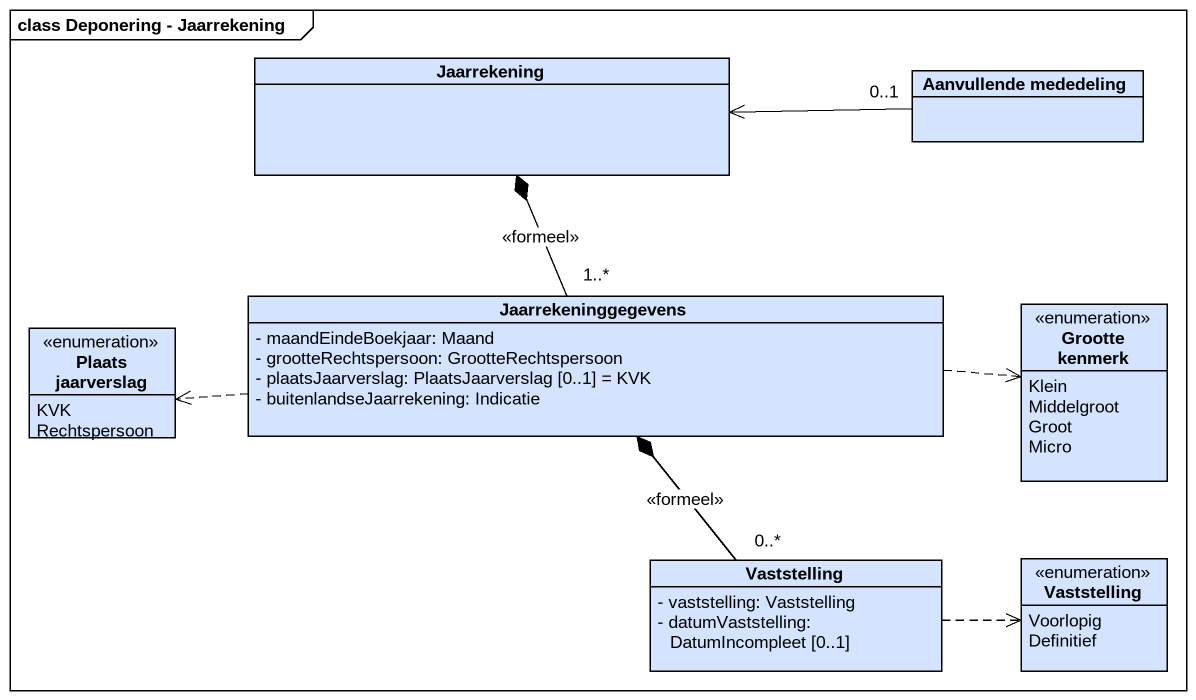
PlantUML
@startuml
mainframe class Deponering - Jaarrekening
hide circle
hide empty members
skinparam classAttributeIconSize 0
class Jaarrekening #D4E3FE
class "Aanvullende mededeling" as Aanvullende_mededeling #D4E3FE
enum "Plaats jaarverslag" as Plaats_jaarverslag #D4E3FE {
  KVK
  Rechtspersoon
}
class Jaarrekeninggegevens #D4E3FE {
  - maandEindeBoekjaar: Maand
  - grootteRechtspersoon: GrootteRechtspersoon
  - plaatsJaarverslag: PlaatsJaarverslag [0..1] = KVK
  - buitenlandseJaarrekening: Indicatie
}
enum "Grootte kenmerk" as Grootte_kenmerk #D4E3FE {
  Klein
  Middelgroot
  Groot
  Micro
}
class Vaststelling #D4E3FE {
  - vaststelling: Vaststelling
  - datumVaststelling: DatumIncompleet [0..1]
}
enum "Vaststelling" as Vaststelling_2 #D4E3FE {
  Voorlopig
  Definitief
}
Aanvullende_mededeling "0..1" -left-> Jaarrekening
Jaarrekeninggegevens "1..*" -up-* Jaarrekening : <<formeel>>
Jaarrekeninggegevens .left.> Plaats_jaarverslag
Jaarrekeninggegevens .right.> Grootte_kenmerk
Vaststelling "0..*" -up-* Jaarrekeninggegevens : <<formeel>>
Vaststelling .right.> Vaststelling_2
@enduml
